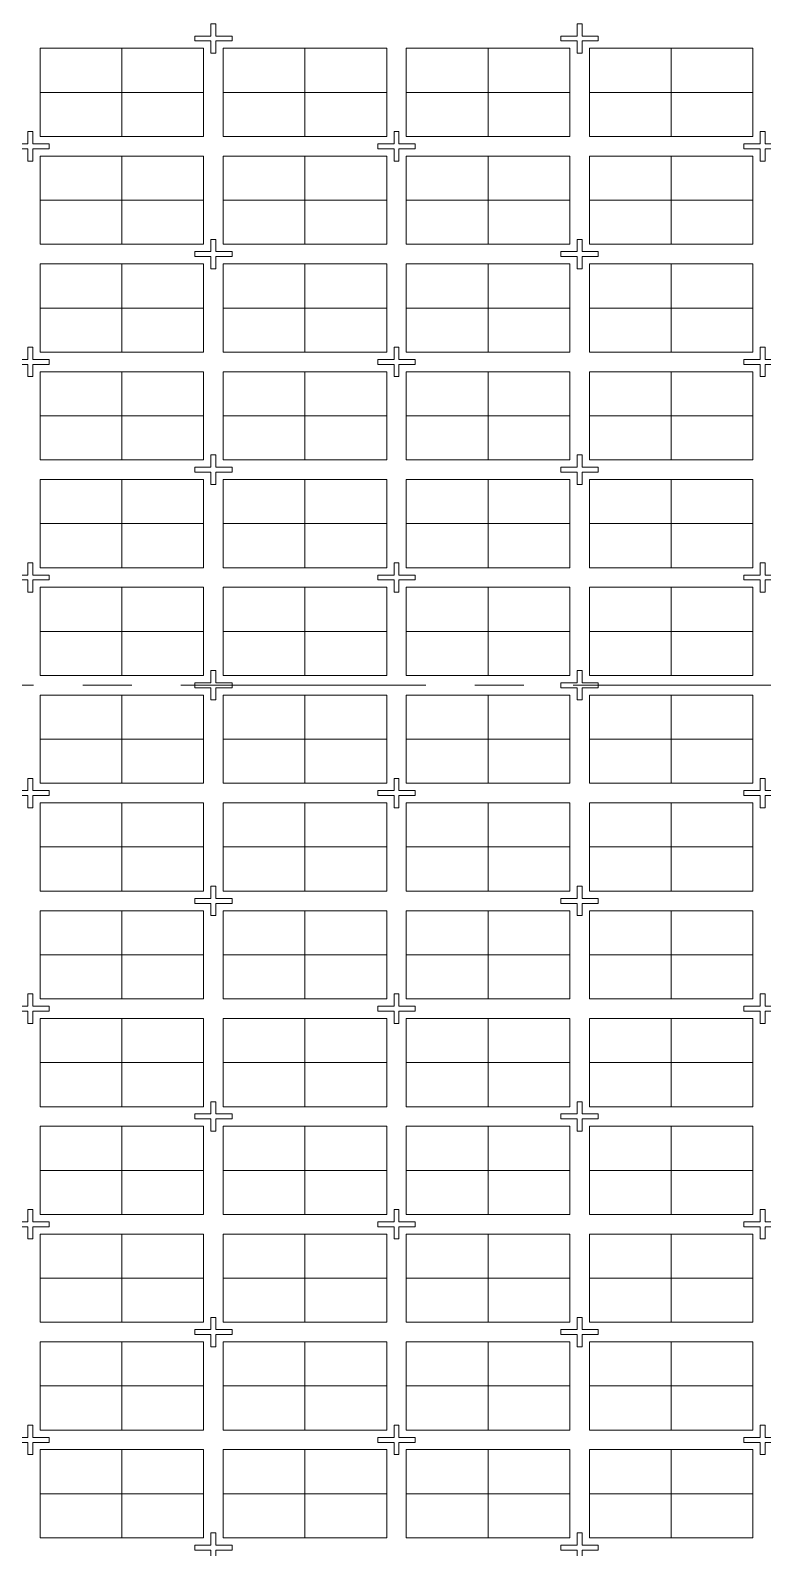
# Model space of a CAD drawing. Extents: x -109 to 32, y -47 to 43.
# Drawn here: x -28.02 to -16.82, y -18.24 to 4.98 of the extents above; entities that cross this region are included whole.
import ezdxf

# ---------------------------------------------------------------- set-up
doc = ezdxf.new("R2010")
doc.units = 0
doc.header["$LTSCALE"] = 3
doc.header["$MEASUREMENT"] = 0
for name, pattern in [('CENTER', [2, 1.25, -0.25, 0.25, -0.25]), ('HIDDEN', [0.375, 0.25, -0.125]), ('PHANTOM', [2.5, 1.25, -0.25, 0.25, -0.25, 0.25, -0.25])]:
    doc.linetypes.add(name, pattern=pattern)
for name, color, linetype, lineweight in [('CLIN', 1, 'CENTER', 15), ('FULL METAL', 33, 'HIDDEN', 15), ('PHANTOM', 5, 'PHANTOM', 15)]:
    doc.layers.add(name, color=color, linetype=linetype, lineweight=lineweight)

# ---------------------------------------------------------------- blocks, each defined once
blk = doc.blocks.new('*U12')
at = {"layer": 'FULL METAL'}
blk.add_lwpolyline([(-0.038, 0.038), (-0.038, 0.225), (0.038, 0.225), (0.038, 0.038), (0.285, 0.038), (0.285, -0.038), (0.038, -0.038), (0.038, -0.225), (-0.038, -0.225), (-0.038, -0.038), (-0.285, -0.038), (-0.285, 0.038)], close=True, dxfattribs=at)
blk = doc.blocks.new('*U13')
at = {"layer": 'CLIN'}
for p in [(67.2, 39.6), (72.8, 39.6), (67.2, 36.3), (72.8, 36.3), (67.2, 33), (72.8, 33), (67.2, 29.7), (72.8, 29.7), (67.2, 26.4), (72.8, 26.4), (67.2, 23.1), (72.8, 23.1), (67.2, 19.8), (72.8, 19.8), (67.2, 16.5), (72.8, 16.5)]:
    blk.add_blockref('*U12', p, dxfattribs=at)
blk = doc.blocks.new('*U14')
at = {"layer": 'FULL METAL'}
blk.add_lwpolyline([(-0.038, 0.038), (-0.038, 0.225), (0.038, 0.225), (0.038, 0.038), (0.285, 0.038), (0.285, -0.038), (0.038, -0.038), (0.038, -0.225), (-0.038, -0.225), (-0.038, -0.038), (-0.285, -0.038), (-0.285, 0.038)], close=True, dxfattribs=at)
blk = doc.blocks.new('*U15')
at = {"layer": 'CLIN'}
for p in [(61.6, 36.3), (67.2, 36.3), (72.8, 36.3), (61.6, 33), (67.2, 33), (72.8, 33), (61.6, 29.7), (67.2, 29.7), (72.8, 29.7), (61.6, 26.4), (67.2, 26.4), (72.8, 26.4), (61.6, 23.1), (67.2, 23.1), (72.8, 23.1), (61.6, 19.8), (67.2, 19.8), (72.8, 19.8), (61.6, 16.5), (67.2, 16.5), (72.8, 16.5)]:
    blk.add_blockref('*U14', p, dxfattribs=at)

msp = doc.modelspace()

# ---------------------------------------------------------------- linework, layer by layer
at = {"layer": 'CLIN'}
for p, q in [((-26.6232, 4.7052), (-26.6232, 3.3552)), ((-26.6232, 4.7052), (-26.6232, 3.3552)), ((-23.8232, 4.7052), (-23.8232, 3.3552)), ((-23.8232, 4.7052), (-23.8232, 3.3552)), ((-21.0232, 4.7052), (-21.0232, 3.3552)), ((-21.0232, 4.7052), (-21.0232, 3.3552)), ((-18.2232, 4.7052), (-18.2232, 3.3552)), ((-18.2232, 4.7052), (-18.2232, 3.3552)), ((-27.8732, 4.0302), (-25.3732, 4.0302)), ((-27.8732, 4.0302), (-25.3732, 4.0302)), ((-25.0732, 4.0302), (-22.5732, 4.0302)), ((-25.0732, 4.0302), (-22.5732, 4.0302)), ((-22.2732, 4.0302), (-19.7732, 4.0302)), ((-22.2732, 4.0302), (-19.7732, 4.0302)), ((-19.4732, 4.0302), (-16.9732, 4.0302)), ((-19.4732, 4.0302), (-16.9732, 4.0302)), ((-26.6232, 3.0552), (-26.6232, 1.7052)), ((-26.6232, 3.0552), (-26.6232, 1.7052)), ((-23.8232, 3.0552), (-23.8232, 1.7052)), ((-23.8232, 3.0552), (-23.8232, 1.7052)), ((-21.0232, 3.0552), (-21.0232, 1.7052)), ((-21.0232, 3.0552), (-21.0232, 1.7052)), ((-18.2232, 3.0552), (-18.2232, 1.7052)), ((-18.2232, 3.0552), (-18.2232, 1.7052)), ((-27.8732, 2.3802), (-25.3732, 2.3802)), ((-27.8732, 2.3802), (-25.3732, 2.3802)), ((-25.0732, 2.3802), (-22.5732, 2.3802)), ((-25.0732, 2.3802), (-22.5732, 2.3802)), ((-22.2732, 2.3802), (-19.7732, 2.3802)), ((-22.2732, 2.3802), (-19.7732, 2.3802)), ((-19.4732, 2.3802), (-16.9732, 2.3802)), ((-19.4732, 2.3802), (-16.9732, 2.3802)), ((-26.6232, 1.4052), (-26.6232, 0.0552)), ((-26.6232, 1.4052), (-26.6232, 0.0552)), ((-23.8232, 1.4052), (-23.8232, 0.0552)), ((-23.8232, 1.4052), (-23.8232, 0.0552)), ((-21.0232, 1.4052), (-21.0232, 0.0552)), ((-21.0232, 1.4052), (-21.0232, 0.0552)), ((-18.2232, 1.4052), (-18.2232, 0.0552)), ((-18.2232, 1.4052), (-18.2232, 0.0552)), ((-27.8732, 0.7302), (-25.3732, 0.7302)), ((-27.8732, 0.7302), (-25.3732, 0.7302)), ((-25.0732, 0.7302), (-22.5732, 0.7302)), ((-25.0732, 0.7302), (-22.5732, 0.7302)), ((-22.2732, 0.7302), (-19.7732, 0.7302)), ((-22.2732, 0.7302), (-19.7732, 0.7302)), ((-19.4732, 0.7302), (-16.9732, 0.7302)), ((-19.4732, 0.7302), (-16.9732, 0.7302)), ((-26.6232, -0.2448), (-26.6232, -1.5948)), ((-26.6232, -0.2448), (-26.6232, -1.5948)), ((-23.8232, -0.2448), (-23.8232, -1.5948)), ((-23.8232, -0.2448), (-23.8232, -1.5948)), ((-21.0232, -0.2448), (-21.0232, -1.5948)), ((-21.0232, -0.2448), (-21.0232, -1.5948)), ((-18.2232, -0.2448), (-18.2232, -1.5948)), ((-18.2232, -0.2448), (-18.2232, -1.5948)), ((-27.8732, -0.9198), (-25.3732, -0.9198)), ((-27.8732, -0.9198), (-25.3732, -0.9198)), ((-25.0732, -0.9198), (-22.5732, -0.9198)), ((-25.0732, -0.9198), (-22.5732, -0.9198)), ((-22.2732, -0.9198), (-19.7732, -0.9198)), ((-22.2732, -0.9198), (-19.7732, -0.9198)), ((-19.4732, -0.9198), (-16.9732, -0.9198)), ((-19.4732, -0.9198), (-16.9732, -0.9198)), ((-26.6232, -1.8948), (-26.6232, -3.2448)), ((-26.6232, -1.8948), (-26.6232, -3.2448)), ((-23.8232, -1.8948), (-23.8232, -3.2448)), ((-23.8232, -1.8948), (-23.8232, -3.2448)), ((-21.0232, -1.8948), (-21.0232, -3.2448)), ((-21.0232, -1.8948), (-21.0232, -3.2448)), ((-18.2232, -1.8948), (-18.2232, -3.2448)), ((-18.2232, -1.8948), (-18.2232, -3.2448)), ((-27.8732, -2.5698), (-25.3732, -2.5698)), ((-27.8732, -2.5698), (-25.3732, -2.5698)), ((-25.0732, -2.5698), (-22.5732, -2.5698)), ((-25.0732, -2.5698), (-22.5732, -2.5698)), ((-22.2732, -2.5698), (-19.7732, -2.5698)), ((-22.2732, -2.5698), (-19.7732, -2.5698)), ((-19.4732, -2.5698), (-16.9732, -2.5698)), ((-19.4732, -2.5698), (-16.9732, -2.5698)), ((-26.6232, -3.5448), (-26.6232, -4.8948)), ((-26.6232, -3.5448), (-26.6232, -4.8948)), ((-23.8232, -3.5448), (-23.8232, -4.8948)), ((-23.8232, -3.5448), (-23.8232, -4.8948)), ((-21.0232, -3.5448), (-21.0232, -4.8948)), ((-21.0232, -3.5448), (-21.0232, -4.8948)), ((-18.2232, -3.5448), (-18.2232, -4.8948)), ((-18.2232, -3.5448), (-18.2232, -4.8948)), ((-27.8732, -4.2198), (-25.3732, -4.2198)), ((-27.8732, -4.2198), (-25.3732, -4.2198)), ((-25.0732, -4.2198), (-22.5732, -4.2198)), ((-25.0732, -4.2198), (-22.5732, -4.2198)), ((-22.2732, -4.2198), (-19.7732, -4.2198)), ((-22.2732, -4.2198), (-19.7732, -4.2198)), ((-19.4732, -4.2198), (-16.9732, -4.2198)), ((-19.4732, -4.2198), (-16.9732, -4.2198)), ((-97.7232, -5.0448), (19.2768, -5.0448)), ((-26.6232, -5.1948), (-26.6232, -6.5448)), ((-26.6232, -5.1948), (-26.6232, -6.5448)), ((-23.8232, -5.1948), (-23.8232, -6.5448)), ((-23.8232, -5.1948), (-23.8232, -6.5448)), ((-21.0232, -5.1948), (-21.0232, -6.5448)), ((-21.0232, -5.1948), (-21.0232, -6.5448)), ((-18.2232, -5.1948), (-18.2232, -6.5448)), ((-18.2232, -5.1948), (-18.2232, -6.5448)), ((-27.8732, -5.8698), (-25.3732, -5.8698)), ((-27.8732, -5.8698), (-25.3732, -5.8698)), ((-25.0732, -5.8698), (-22.5732, -5.8698)), ((-25.0732, -5.8698), (-22.5732, -5.8698)), ((-22.2732, -5.8698), (-19.7732, -5.8698)), ((-22.2732, -5.8698), (-19.7732, -5.8698)), ((-19.4732, -5.8698), (-16.9732, -5.8698)), ((-19.4732, -5.8698), (-16.9732, -5.8698)), ((-26.6232, -8.1948), (-26.6232, -6.8448)), ((-26.6232, -8.1948), (-26.6232, -6.8448)), ((-23.8232, -8.1948), (-23.8232, -6.8448)), ((-23.8232, -8.1948), (-23.8232, -6.8448)), ((-21.0232, -8.1948), (-21.0232, -6.8448)), ((-21.0232, -8.1948), (-21.0232, -6.8448)), ((-18.2232, -8.1948), (-18.2232, -6.8448)), ((-18.2232, -8.1948), (-18.2232, -6.8448)), ((-27.8732, -7.5198), (-25.3732, -7.5198)), ((-27.8732, -7.5198), (-25.3732, -7.5198)), ((-25.0732, -7.5198), (-22.5732, -7.5198)), ((-25.0732, -7.5198), (-22.5732, -7.5198)), ((-22.2732, -7.5198), (-19.7732, -7.5198)), ((-22.2732, -7.5198), (-19.7732, -7.5198)), ((-19.4732, -7.5198), (-16.9732, -7.5198)), ((-19.4732, -7.5198), (-16.9732, -7.5198)), ((-26.6232, -9.8448), (-26.6232, -8.4948)), ((-26.6232, -9.8448), (-26.6232, -8.4948)), ((-23.8232, -9.8448), (-23.8232, -8.4948)), ((-23.8232, -9.8448), (-23.8232, -8.4948)), ((-21.0232, -9.8448), (-21.0232, -8.4948)), ((-21.0232, -9.8448), (-21.0232, -8.4948)), ((-18.2232, -9.8448), (-18.2232, -8.4948)), ((-18.2232, -9.8448), (-18.2232, -8.4948)), ((-27.8732, -9.1698), (-25.3732, -9.1698)), ((-27.8732, -9.1698), (-25.3732, -9.1698)), ((-25.0732, -9.1698), (-22.5732, -9.1698)), ((-25.0732, -9.1698), (-22.5732, -9.1698)), ((-22.2732, -9.1698), (-19.7732, -9.1698)), ((-22.2732, -9.1698), (-19.7732, -9.1698)), ((-19.4732, -9.1698), (-16.9732, -9.1698)), ((-19.4732, -9.1698), (-16.9732, -9.1698)), ((-26.6232, -11.4948), (-26.6232, -10.1448)), ((-26.6232, -11.4948), (-26.6232, -10.1448)), ((-23.8232, -11.4948), (-23.8232, -10.1448)), ((-23.8232, -11.4948), (-23.8232, -10.1448)), ((-21.0232, -11.4948), (-21.0232, -10.1448)), ((-21.0232, -11.4948), (-21.0232, -10.1448)), ((-18.2232, -11.4948), (-18.2232, -10.1448)), ((-18.2232, -11.4948), (-18.2232, -10.1448)), ((-27.8732, -10.8198), (-25.3732, -10.8198)), ((-27.8732, -10.8198), (-25.3732, -10.8198)), ((-25.0732, -10.8198), (-22.5732, -10.8198)), ((-25.0732, -10.8198), (-22.5732, -10.8198)), ((-22.2732, -10.8198), (-19.7732, -10.8198)), ((-22.2732, -10.8198), (-19.7732, -10.8198)), ((-19.4732, -10.8198), (-16.9732, -10.8198)), ((-19.4732, -10.8198), (-16.9732, -10.8198)), ((-26.6232, -13.1448), (-26.6232, -11.7948)), ((-26.6232, -13.1448), (-26.6232, -11.7948)), ((-23.8232, -13.1448), (-23.8232, -11.7948)), ((-23.8232, -13.1448), (-23.8232, -11.7948)), ((-21.0232, -13.1448), (-21.0232, -11.7948)), ((-21.0232, -13.1448), (-21.0232, -11.7948)), ((-18.2232, -13.1448), (-18.2232, -11.7948)), ((-18.2232, -13.1448), (-18.2232, -11.7948)), ((-27.8732, -12.4698), (-25.3732, -12.4698)), ((-27.8732, -12.4698), (-25.3732, -12.4698)), ((-25.0732, -12.4698), (-22.5732, -12.4698)), ((-25.0732, -12.4698), (-22.5732, -12.4698)), ((-22.2732, -12.4698), (-19.7732, -12.4698)), ((-22.2732, -12.4698), (-19.7732, -12.4698)), ((-19.4732, -12.4698), (-16.9732, -12.4698)), ((-19.4732, -12.4698), (-16.9732, -12.4698)), ((-26.6232, -14.7948), (-26.6232, -13.4448)), ((-26.6232, -14.7948), (-26.6232, -13.4448)), ((-23.8232, -14.7948), (-23.8232, -13.4448)), ((-23.8232, -14.7948), (-23.8232, -13.4448)), ((-21.0232, -14.7948), (-21.0232, -13.4448)), ((-21.0232, -14.7948), (-21.0232, -13.4448)), ((-18.2232, -14.7948), (-18.2232, -13.4448)), ((-18.2232, -14.7948), (-18.2232, -13.4448)), ((-27.8732, -14.1198), (-25.3732, -14.1198)), ((-27.8732, -14.1198), (-25.3732, -14.1198)), ((-25.0732, -14.1198), (-22.5732, -14.1198)), ((-25.0732, -14.1198), (-22.5732, -14.1198)), ((-22.2732, -14.1198), (-19.7732, -14.1198)), ((-22.2732, -14.1198), (-19.7732, -14.1198)), ((-19.4732, -14.1198), (-16.9732, -14.1198)), ((-19.4732, -14.1198), (-16.9732, -14.1198)), ((-26.6232, -16.4448), (-26.6232, -15.0948)), ((-26.6232, -16.4448), (-26.6232, -15.0948)), ((-23.8232, -16.4448), (-23.8232, -15.0948)), ((-23.8232, -16.4448), (-23.8232, -15.0948)), ((-21.0232, -16.4448), (-21.0232, -15.0948)), ((-21.0232, -16.4448), (-21.0232, -15.0948)), ((-18.2232, -16.4448), (-18.2232, -15.0948)), ((-18.2232, -16.4448), (-18.2232, -15.0948)), ((-27.8732, -15.7698), (-25.3732, -15.7698)), ((-27.8732, -15.7698), (-25.3732, -15.7698)), ((-25.0732, -15.7698), (-22.5732, -15.7698)), ((-25.0732, -15.7698), (-22.5732, -15.7698)), ((-22.2732, -15.7698), (-19.7732, -15.7698)), ((-22.2732, -15.7698), (-19.7732, -15.7698)), ((-19.4732, -15.7698), (-16.9732, -15.7698)), ((-19.4732, -15.7698), (-16.9732, -15.7698)), ((-26.6232, -18.0948), (-26.6232, -16.7448)), ((-26.6232, -18.0948), (-26.6232, -16.7448)), ((-23.8232, -18.0948), (-23.8232, -16.7448)), ((-23.8232, -18.0948), (-23.8232, -16.7448)), ((-21.0232, -18.0948), (-21.0232, -16.7448)), ((-21.0232, -18.0948), (-21.0232, -16.7448)), ((-18.2232, -18.0948), (-18.2232, -16.7448)), ((-18.2232, -18.0948), (-18.2232, -16.7448)), ((-27.8732, -17.4198), (-25.3732, -17.4198)), ((-27.8732, -17.4198), (-25.3732, -17.4198)), ((-25.0732, -17.4198), (-22.5732, -17.4198)), ((-25.0732, -17.4198), (-22.5732, -17.4198)), ((-22.2732, -17.4198), (-19.7732, -17.4198)), ((-22.2732, -17.4198), (-19.7732, -17.4198)), ((-19.4732, -17.4198), (-16.9732, -17.4198)), ((-19.4732, -17.4198), (-16.9732, -17.4198))]:
    msp.add_line(p, q, dxfattribs=at)
at = {"layer": 'PHANTOM'}
for points in [[(-27.8732, 4.7052), (-25.3732, 4.7052), (-25.3732, 3.3552), (-27.8732, 3.3552)], [(-27.8732, 4.7052), (-25.3732, 4.7052), (-25.3732, 3.3552), (-27.8732, 3.3552)], [(-25.0732, 4.7052), (-22.5732, 4.7052), (-22.5732, 3.3552), (-25.0732, 3.3552)], [(-25.0732, 4.7052), (-22.5732, 4.7052), (-22.5732, 3.3552), (-25.0732, 3.3552)], [(-22.2732, 4.7052), (-19.7732, 4.7052), (-19.7732, 3.3552), (-22.2732, 3.3552)], [(-22.2732, 4.7052), (-19.7732, 4.7052), (-19.7732, 3.3552), (-22.2732, 3.3552)], [(-19.4732, 4.7052), (-16.9732, 4.7052), (-16.9732, 3.3552), (-19.4732, 3.3552)], [(-19.4732, 4.7052), (-16.9732, 4.7052), (-16.9732, 3.3552), (-19.4732, 3.3552)], [(-27.8732, 3.0552), (-25.3732, 3.0552), (-25.3732, 1.7052), (-27.8732, 1.7052)], [(-27.8732, 3.0552), (-25.3732, 3.0552), (-25.3732, 1.7052), (-27.8732, 1.7052)], [(-25.0732, 3.0552), (-22.5732, 3.0552), (-22.5732, 1.7052), (-25.0732, 1.7052)], [(-25.0732, 3.0552), (-22.5732, 3.0552), (-22.5732, 1.7052), (-25.0732, 1.7052)], [(-22.2732, 3.0552), (-19.7732, 3.0552), (-19.7732, 1.7052), (-22.2732, 1.7052)], [(-22.2732, 3.0552), (-19.7732, 3.0552), (-19.7732, 1.7052), (-22.2732, 1.7052)], [(-19.4732, 3.0552), (-16.9732, 3.0552), (-16.9732, 1.7052), (-19.4732, 1.7052)], [(-19.4732, 3.0552), (-16.9732, 3.0552), (-16.9732, 1.7052), (-19.4732, 1.7052)], [(-27.8732, 1.4052), (-25.3732, 1.4052), (-25.3732, 0.0552), (-27.8732, 0.0552)], [(-27.8732, 1.4052), (-25.3732, 1.4052), (-25.3732, 0.0552), (-27.8732, 0.0552)], [(-25.0732, 1.4052), (-22.5732, 1.4052), (-22.5732, 0.0552), (-25.0732, 0.0552)], [(-25.0732, 1.4052), (-22.5732, 1.4052), (-22.5732, 0.0552), (-25.0732, 0.0552)], [(-22.2732, 1.4052), (-19.7732, 1.4052), (-19.7732, 0.0552), (-22.2732, 0.0552)], [(-22.2732, 1.4052), (-19.7732, 1.4052), (-19.7732, 0.0552), (-22.2732, 0.0552)], [(-19.4732, 1.4052), (-16.9732, 1.4052), (-16.9732, 0.0552), (-19.4732, 0.0552)], [(-19.4732, 1.4052), (-16.9732, 1.4052), (-16.9732, 0.0552), (-19.4732, 0.0552)], [(-27.8732, -0.2448), (-25.3732, -0.2448), (-25.3732, -1.5948), (-27.8732, -1.5948)], [(-27.8732, -0.2448), (-25.3732, -0.2448), (-25.3732, -1.5948), (-27.8732, -1.5948)], [(-25.0732, -0.2448), (-22.5732, -0.2448), (-22.5732, -1.5948), (-25.0732, -1.5948)], [(-25.0732, -0.2448), (-22.5732, -0.2448), (-22.5732, -1.5948), (-25.0732, -1.5948)], [(-22.2732, -0.2448), (-19.7732, -0.2448), (-19.7732, -1.5948), (-22.2732, -1.5948)], [(-22.2732, -0.2448), (-19.7732, -0.2448), (-19.7732, -1.5948), (-22.2732, -1.5948)], [(-19.4732, -0.2448), (-16.9732, -0.2448), (-16.9732, -1.5948), (-19.4732, -1.5948)], [(-19.4732, -0.2448), (-16.9732, -0.2448), (-16.9732, -1.5948), (-19.4732, -1.5948)], [(-27.8732, -1.8948), (-25.3732, -1.8948), (-25.3732, -3.2448), (-27.8732, -3.2448)], [(-27.8732, -1.8948), (-25.3732, -1.8948), (-25.3732, -3.2448), (-27.8732, -3.2448)], [(-25.0732, -1.8948), (-22.5732, -1.8948), (-22.5732, -3.2448), (-25.0732, -3.2448)], [(-25.0732, -1.8948), (-22.5732, -1.8948), (-22.5732, -3.2448), (-25.0732, -3.2448)], [(-22.2732, -1.8948), (-19.7732, -1.8948), (-19.7732, -3.2448), (-22.2732, -3.2448)], [(-22.2732, -1.8948), (-19.7732, -1.8948), (-19.7732, -3.2448), (-22.2732, -3.2448)], [(-19.4732, -1.8948), (-16.9732, -1.8948), (-16.9732, -3.2448), (-19.4732, -3.2448)], [(-19.4732, -1.8948), (-16.9732, -1.8948), (-16.9732, -3.2448), (-19.4732, -3.2448)], [(-27.8732, -3.5448), (-25.3732, -3.5448), (-25.3732, -4.8948), (-27.8732, -4.8948)], [(-27.8732, -3.5448), (-25.3732, -3.5448), (-25.3732, -4.8948), (-27.8732, -4.8948)], [(-25.0732, -3.5448), (-22.5732, -3.5448), (-22.5732, -4.8948), (-25.0732, -4.8948)], [(-25.0732, -3.5448), (-22.5732, -3.5448), (-22.5732, -4.8948), (-25.0732, -4.8948)], [(-22.2732, -3.5448), (-19.7732, -3.5448), (-19.7732, -4.8948), (-22.2732, -4.8948)], [(-22.2732, -3.5448), (-19.7732, -3.5448), (-19.7732, -4.8948), (-22.2732, -4.8948)], [(-19.4732, -3.5448), (-16.9732, -3.5448), (-16.9732, -4.8948), (-19.4732, -4.8948)], [(-19.4732, -3.5448), (-16.9732, -3.5448), (-16.9732, -4.8948), (-19.4732, -4.8948)], [(-27.8732, -5.1948), (-25.3732, -5.1948), (-25.3732, -6.5448), (-27.8732, -6.5448)], [(-27.8732, -5.1948), (-25.3732, -5.1948), (-25.3732, -6.5448), (-27.8732, -6.5448)], [(-25.0732, -5.1948), (-22.5732, -5.1948), (-22.5732, -6.5448), (-25.0732, -6.5448)], [(-25.0732, -5.1948), (-22.5732, -5.1948), (-22.5732, -6.5448), (-25.0732, -6.5448)], [(-22.2732, -5.1948), (-19.7732, -5.1948), (-19.7732, -6.5448), (-22.2732, -6.5448)], [(-22.2732, -5.1948), (-19.7732, -5.1948), (-19.7732, -6.5448), (-22.2732, -6.5448)], [(-19.4732, -5.1948), (-16.9732, -5.1948), (-16.9732, -6.5448), (-19.4732, -6.5448)], [(-19.4732, -5.1948), (-16.9732, -5.1948), (-16.9732, -6.5448), (-19.4732, -6.5448)], [(-27.8732, -8.1948), (-25.3732, -8.1948), (-25.3732, -6.8448), (-27.8732, -6.8448)], [(-27.8732, -8.1948), (-25.3732, -8.1948), (-25.3732, -6.8448), (-27.8732, -6.8448)], [(-25.0732, -8.1948), (-22.5732, -8.1948), (-22.5732, -6.8448), (-25.0732, -6.8448)], [(-25.0732, -8.1948), (-22.5732, -8.1948), (-22.5732, -6.8448), (-25.0732, -6.8448)], [(-22.2732, -8.1948), (-19.7732, -8.1948), (-19.7732, -6.8448), (-22.2732, -6.8448)], [(-22.2732, -8.1948), (-19.7732, -8.1948), (-19.7732, -6.8448), (-22.2732, -6.8448)], [(-19.4732, -8.1948), (-16.9732, -8.1948), (-16.9732, -6.8448), (-19.4732, -6.8448)], [(-19.4732, -8.1948), (-16.9732, -8.1948), (-16.9732, -6.8448), (-19.4732, -6.8448)], [(-27.8732, -9.8448), (-25.3732, -9.8448), (-25.3732, -8.4948), (-27.8732, -8.4948)], [(-27.8732, -9.8448), (-25.3732, -9.8448), (-25.3732, -8.4948), (-27.8732, -8.4948)], [(-25.0732, -9.8448), (-22.5732, -9.8448), (-22.5732, -8.4948), (-25.0732, -8.4948)], [(-25.0732, -9.8448), (-22.5732, -9.8448), (-22.5732, -8.4948), (-25.0732, -8.4948)], [(-22.2732, -9.8448), (-19.7732, -9.8448), (-19.7732, -8.4948), (-22.2732, -8.4948)], [(-22.2732, -9.8448), (-19.7732, -9.8448), (-19.7732, -8.4948), (-22.2732, -8.4948)], [(-19.4732, -9.8448), (-16.9732, -9.8448), (-16.9732, -8.4948), (-19.4732, -8.4948)], [(-19.4732, -9.8448), (-16.9732, -9.8448), (-16.9732, -8.4948), (-19.4732, -8.4948)], [(-27.8732, -11.4948), (-25.3732, -11.4948), (-25.3732, -10.1448), (-27.8732, -10.1448)], [(-27.8732, -11.4948), (-25.3732, -11.4948), (-25.3732, -10.1448), (-27.8732, -10.1448)], [(-25.0732, -11.4948), (-22.5732, -11.4948), (-22.5732, -10.1448), (-25.0732, -10.1448)], [(-25.0732, -11.4948), (-22.5732, -11.4948), (-22.5732, -10.1448), (-25.0732, -10.1448)], [(-22.2732, -11.4948), (-19.7732, -11.4948), (-19.7732, -10.1448), (-22.2732, -10.1448)], [(-22.2732, -11.4948), (-19.7732, -11.4948), (-19.7732, -10.1448), (-22.2732, -10.1448)], [(-19.4732, -11.4948), (-16.9732, -11.4948), (-16.9732, -10.1448), (-19.4732, -10.1448)], [(-19.4732, -11.4948), (-16.9732, -11.4948), (-16.9732, -10.1448), (-19.4732, -10.1448)], [(-27.8732, -13.1448), (-25.3732, -13.1448), (-25.3732, -11.7948), (-27.8732, -11.7948)], [(-27.8732, -13.1448), (-25.3732, -13.1448), (-25.3732, -11.7948), (-27.8732, -11.7948)], [(-25.0732, -13.1448), (-22.5732, -13.1448), (-22.5732, -11.7948), (-25.0732, -11.7948)], [(-25.0732, -13.1448), (-22.5732, -13.1448), (-22.5732, -11.7948), (-25.0732, -11.7948)], [(-22.2732, -13.1448), (-19.7732, -13.1448), (-19.7732, -11.7948), (-22.2732, -11.7948)], [(-22.2732, -13.1448), (-19.7732, -13.1448), (-19.7732, -11.7948), (-22.2732, -11.7948)], [(-19.4732, -13.1448), (-16.9732, -13.1448), (-16.9732, -11.7948), (-19.4732, -11.7948)], [(-19.4732, -13.1448), (-16.9732, -13.1448), (-16.9732, -11.7948), (-19.4732, -11.7948)], [(-27.8732, -14.7948), (-25.3732, -14.7948), (-25.3732, -13.4448), (-27.8732, -13.4448)], [(-27.8732, -14.7948), (-25.3732, -14.7948), (-25.3732, -13.4448), (-27.8732, -13.4448)], [(-25.0732, -14.7948), (-22.5732, -14.7948), (-22.5732, -13.4448), (-25.0732, -13.4448)], [(-25.0732, -14.7948), (-22.5732, -14.7948), (-22.5732, -13.4448), (-25.0732, -13.4448)], [(-22.2732, -14.7948), (-19.7732, -14.7948), (-19.7732, -13.4448), (-22.2732, -13.4448)], [(-22.2732, -14.7948), (-19.7732, -14.7948), (-19.7732, -13.4448), (-22.2732, -13.4448)], [(-19.4732, -14.7948), (-16.9732, -14.7948), (-16.9732, -13.4448), (-19.4732, -13.4448)], [(-19.4732, -14.7948), (-16.9732, -14.7948), (-16.9732, -13.4448), (-19.4732, -13.4448)], [(-27.8732, -16.4448), (-25.3732, -16.4448), (-25.3732, -15.0948), (-27.8732, -15.0948)], [(-27.8732, -16.4448), (-25.3732, -16.4448), (-25.3732, -15.0948), (-27.8732, -15.0948)], [(-25.0732, -16.4448), (-22.5732, -16.4448), (-22.5732, -15.0948), (-25.0732, -15.0948)], [(-25.0732, -16.4448), (-22.5732, -16.4448), (-22.5732, -15.0948), (-25.0732, -15.0948)], [(-22.2732, -16.4448), (-19.7732, -16.4448), (-19.7732, -15.0948), (-22.2732, -15.0948)], [(-22.2732, -16.4448), (-19.7732, -16.4448), (-19.7732, -15.0948), (-22.2732, -15.0948)], [(-19.4732, -16.4448), (-16.9732, -16.4448), (-16.9732, -15.0948), (-19.4732, -15.0948)], [(-19.4732, -16.4448), (-16.9732, -16.4448), (-16.9732, -15.0948), (-19.4732, -15.0948)], [(-27.8732, -18.0948), (-25.3732, -18.0948), (-25.3732, -16.7448), (-27.8732, -16.7448)], [(-27.8732, -18.0948), (-25.3732, -18.0948), (-25.3732, -16.7448), (-27.8732, -16.7448)], [(-25.0732, -18.0948), (-22.5732, -18.0948), (-22.5732, -16.7448), (-25.0732, -16.7448)], [(-25.0732, -18.0948), (-22.5732, -18.0948), (-22.5732, -16.7448), (-25.0732, -16.7448)], [(-22.2732, -18.0948), (-19.7732, -18.0948), (-19.7732, -16.7448), (-22.2732, -16.7448)], [(-22.2732, -18.0948), (-19.7732, -18.0948), (-19.7732, -16.7448), (-22.2732, -16.7448)], [(-19.4732, -18.0948), (-16.9732, -18.0948), (-16.9732, -16.7448), (-19.4732, -16.7448)], [(-19.4732, -18.0948), (-16.9732, -18.0948), (-16.9732, -16.7448), (-19.4732, -16.7448)]]:
    msp.add_lwpolyline(points, close=True, dxfattribs=at)

# ---------------------------------------------------------------- block references
at = {"layer": 'CLIN'}
for name, p in [('*U13', (-92.4232, -34.7448)), ('*U15', (-89.6232, -33.0948))]:
    msp.add_blockref(name, p, dxfattribs=at)

doc.saveas('drawing.dxf')
